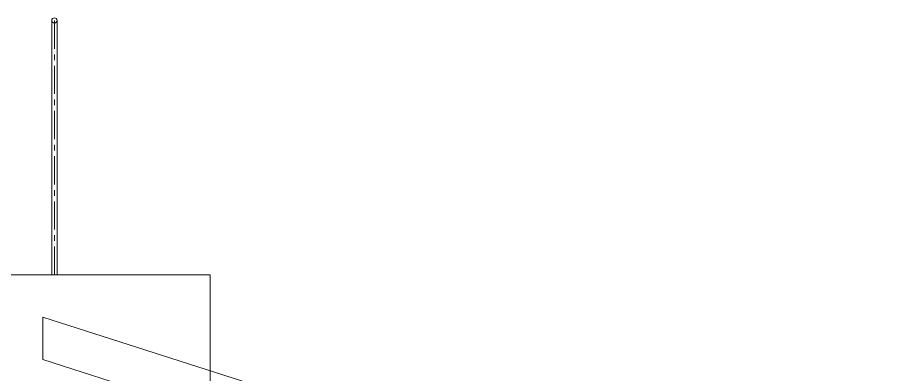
# Model space of a CAD drawing. Header units: millimetres. Extents: x 100 to 940, y 100 to 694.
# Drawn here: x 550.22 to 589.55, y 577.28 to 593.04 of the extents above; entities that cross this region are included whole.
import ezdxf

# ---------------------------------------------------------------- set-up
doc = ezdxf.new("R2010")
doc.units = ezdxf.units.MM
doc.linetypes.add('CENTER', pattern=[2, 1.25, -0.25, 0.25, -0.25])
for name, color, linetype, lineweight in [('Centro', 1, 'CENTER', 5), ('PAREDE', 7, 'Continuous', 9), ('SGC-Conexoes (Desenho Unifilar)', 6, 'Continuous', 5)]:
    doc.layers.add(name, color=color, linetype=linetype, lineweight=lineweight)

msp = doc.modelspace()

# ---------------------------------------------------------------- linework, layer by layer
at = {"layer": 'Centro'}
for p, q in [((551.846, 581.677), (551.846, 592.927)), ((551.846, 581.677), (551.846, 588.118)), ((551.846, 581.677), (551.846, 583.552)), ((551.517, 581.677), (551.846, 581.677)), ((552.174, 581.677), (551.846, 581.677))]:
    msp.add_line(p, q, dxfattribs=at)
at = {"layer": 'PAREDE'}
for p, q in [((558.736, 581.677), (512.799, 581.677)), ((558.736, 581.677), (556.861, 581.677)), ((558.736, 579.802), (558.736, 581.677)), ((589.552, 567.615), (551.33, 579.802)), ((551.33, 577.927), (551.33, 579.802)), ((558.736, 579.802), (558.736, 575.115)), ((589.552, 565.74), (551.33, 577.927))]:
    msp.add_line(p, q, dxfattribs=at)
at = {"layer": 'SGC-Conexoes (Desenho Unifilar)'}
for p, q in [((551.728, 592.927), (551.728, 581.677)), ((551.963, 592.927), (551.963, 581.677))]:
    msp.add_line(p, q, dxfattribs=at)
msp.add_circle((551.846, 592.927), 0.117, dxfattribs=at)

doc.saveas('drawing.dxf')
